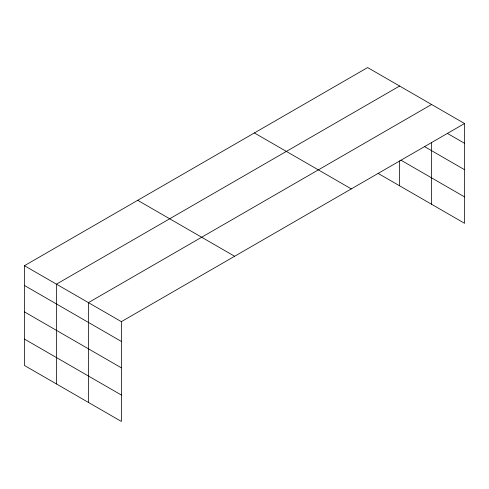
<?xml version="1.0" encoding="UTF-8"?>
<svg xmlns="http://www.w3.org/2000/svg" width="489" height="489" viewBox="0 0 489 489"><rect width="100%" height="100%" fill="white"/><g stroke="black" fill="none" stroke-linecap="round" stroke-linejoin="round"><path stroke-width="0.73" d="M431.598 142.385L431.598 204.28M378.076 173.375L464.55 223.302L464.55 123.521L367.63 67.561L24.45 265.698L24.45 365.479L121.37 421.439L121.37 321.652L24.45 265.698M399.617 86.027L56.431 284.164L56.431 383.944M431.598 104.493L88.417 302.63L88.417 402.41M121.37 321.652L464.55 123.521M447.417 133.411L464.55 143.308M424.415 146.535L464.55 169.707M400.919 160.166L464.55 196.902M254.384 132.947L351.298 188.901M137.702 200.313L234.616 256.267M24.45 285.484L121.37 341.438M24.45 311.884L121.37 367.838M24.45 339.085L121.37 395.039M399.617 160.924L399.617 185.814"/></g></svg>
